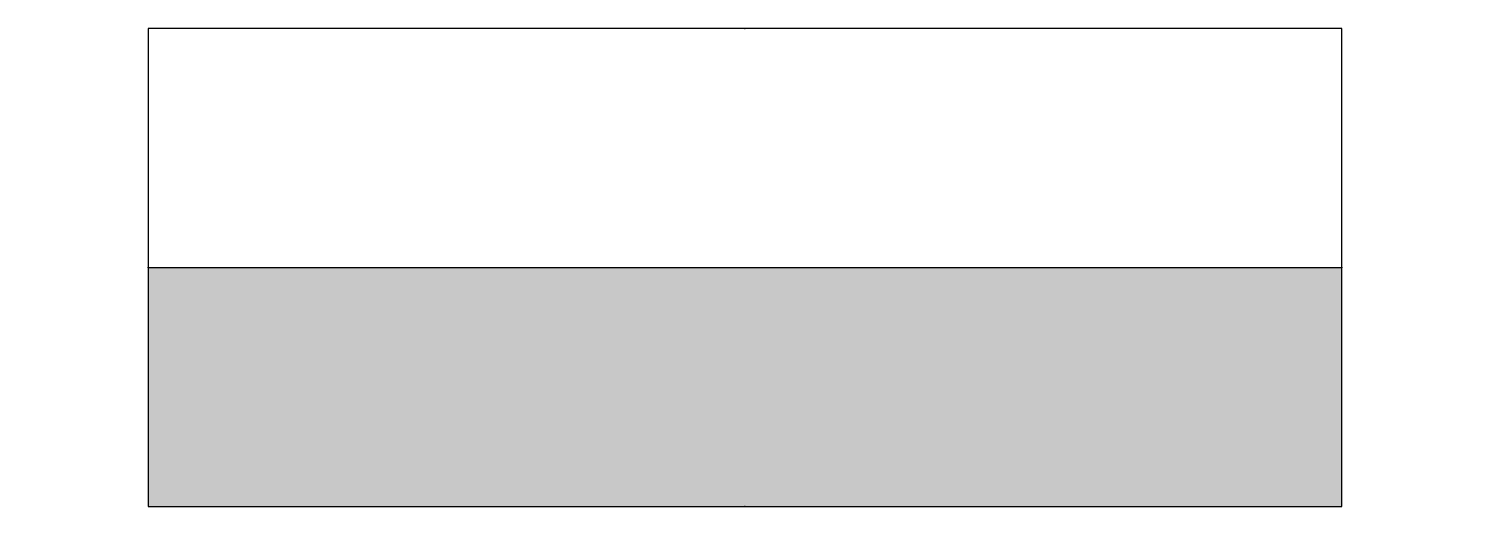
# Model space of a CAD drawing. Header units: millimetres. Extents: x -75 to 825, y 0 to 300.
import ezdxf

# ---------------------------------------------------------------- set-up
doc = ezdxf.new("R2010")
doc.units = ezdxf.units.MM
doc.styles.add('_TCH_LABEL', font='COMPLEX', dxfattribs={"bigfont": 'GBCBIG'})

msp = doc.modelspace()

# ---------------------------------------------------------------- linework, layer by layer
for p, q in [((750, 300), (0, 300)), ((0, 300), (0, 0)), ((750, 0), (750, 300)), ((0, 150), (750, 150)), ((0, 0), (750, 0))]:
    msp.add_line(p, q)
at = {"const_width": 150}
msp.add_lwpolyline([(0, 75), (750, 75)], dxfattribs=at)
for p in [(375, 300), (0, 150), (750, 150), (375, 0)]:
    msp.add_point(p)

# ---------------------------------------------------------------- texts
at = {"style": '_TCH_LABEL', "flags": 9}
msp.add_attdef('A', (375, 0), '动力照明配电箱', height=0.01, dxfattribs=at)

doc.saveas('drawing.dxf')
